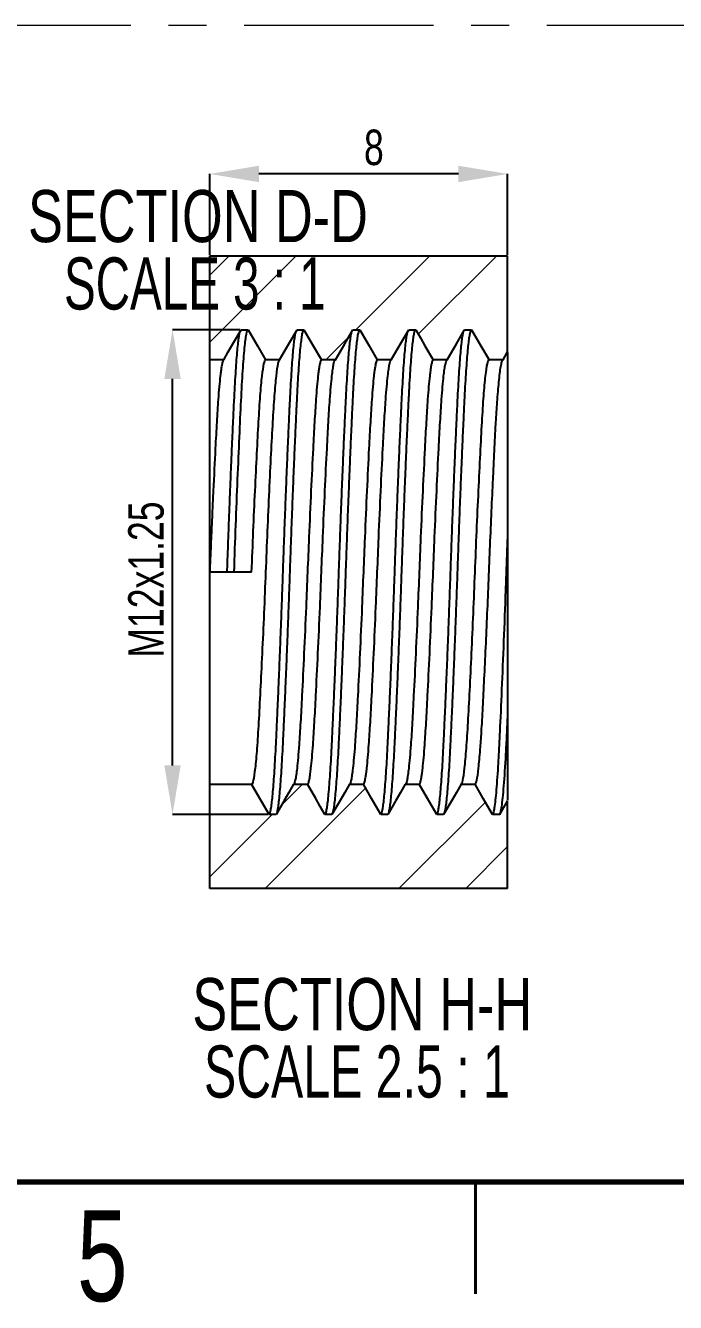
# Model space of a CAD drawing. Header units: millimetres. Extents: x 882 to 1669, y 471 to 913.
# Drawn here: x 1430.9 to 1474.5, y 619.6 to 705.4 of the extents above; entities that cross this region are included whole.
import ezdxf

# ---------------------------------------------------------------- set-up
doc = ezdxf.new("R2010")
doc.units = ezdxf.units.MM
doc.linetypes.add('CENTERX2', pattern=[20.32, 12.7, -2.54, 2.54, -2.54])
doc.styles.add('SLDTEXTSTYLE0', font='TXT', dxfattribs={"width": 0.75})
doc.styles.add('SLDTEXTSTYLE6', font='TXT', dxfattribs={"width": 0.681818})
doc.styles.add('SLDTEXTSTYLE7', font='TXT', dxfattribs={"width": 0.692308})
doc.dimstyles.new('SLDDIMSTYLE11', dxfattribs={"dimtxt": 2.38125, "dimasz": 3.302, "dimexe": 0, "dimexo": 0.0625, "dimgap": 0.595312, "dimtad": 1, "dimdec": 6, "dimlfac": 0.4, "dimrnd": 1e-09, "dimzin": 12, "dimdsep": 46, "dimtxsty": 'SLDTEXTSTYLE0', "dimsah": 1, "dimcen": 0.09, "dimadec": 0, "dimazin": 3, "dimtfac": 1, "dimtdec": 1, "dimtofl": 0, "dimtmove": 0, "dimatfit": 3, "dimfxl": 1, "dimfrac": 2, "dimtolj": 1, "dimtzin": 12, "dimarcsym": 0})
doc.dimstyles.new('SLDDIMSTYLE12', dxfattribs={"dimtxt": 2.38125, "dimasz": 3.302, "dimexe": 0, "dimexo": 0.0625, "dimgap": 0.595312, "dimtad": 1, "dimdec": 1, "dimlfac": 0.4, "dimrnd": 1e-09, "dimzin": 12, "dimdsep": 46, "dimtxsty": 'SLDTEXTSTYLE0', "dimsah": 1, "dimcen": 0.09, "dimadec": 0, "dimazin": 3, "dimtfac": 1, "dimtdec": 1, "dimtofl": 0, "dimtmove": 0, "dimatfit": 3, "dimfxl": 1, "dimfrac": 2, "dimtolj": 1, "dimtzin": 12, "dimarcsym": 0})
pattern_1 = [(45, (1251.1185, 617.688), (-6.7352, 6.7352), []), (45, (1255.609, 617.688), (-6.7352, 6.7352), [])]

# ---------------------------------------------------------------- blocks, each defined once
blk = doc.blocks.new('SW_NOTE_18')
at = {"color": 0, "linetype": 'Continuous', "lineweight": 0, "char_height": 3.5, "attachment_point": 2}
for s, insert, style in [('SECTION D-D', (14.383, 4.512), 'SLDTEXTSTYLE0'), ('SCALE 3 : 1', (14.169, -0.014), 'SLDTEXTSTYLE6')]:
    blk.add_mtext(s, dxfattribs=dict(at, insert=insert, style=style))
blk = doc.blocks.new('*D105')
at = {"color": 0, "linetype": 'Continuous', "lineweight": -2, "transparency": 16777216}
for p, q in [((1443.27, 689.982), (1443.27, 695.414)), ((1459.968, 695.414), (1446.572, 695.414)), ((1463.27, 689.982), (1463.27, 695.414))]:
    blk.add_line(p, q, dxfattribs=at)
at = {"color": 0, "linetype": 'Continuous', "transparency": 16777216}
for points in [[(1446.572, 695.964), (1446.572, 694.863), (1443.27, 695.414)], [(1459.968, 695.964), (1459.968, 694.863), (1463.27, 695.414)]]:
    blk.add_solid(points, dxfattribs=at)
at = {"layer": 'Defpoints', "color": 0, "linetype": 'Continuous', "transparency": 16777216}
for p in [(1443.27, 695.414), (1443.27, 689.919), (1463.27, 689.919)]:
    blk.add_point(p, dxfattribs=at)
at = {"color": 0, "linetype": 'Continuous', "lineweight": 18, "transparency": 16777216, "insert": (1454.288, 698.39), "char_height": 2.3813, "attachment_point": 2, "style": 'SLDTEXTSTYLE0'}
blk.add_mtext('\\A1;8', dxfattribs=at)
blk = doc.blocks.new('*D106')
at = {"color": 0, "linetype": 'Continuous', "lineweight": -2, "transparency": 16777216}
for p, q in [((1445.317, 684.949), (1440.774, 684.949)), ((1440.774, 655.692), (1440.774, 681.647)), ((1447.192, 652.39), (1440.774, 652.39))]:
    blk.add_line(p, q, dxfattribs=at)
at = {"color": 0, "linetype": 'Continuous', "transparency": 16777216}
for points in [[(1440.224, 681.647), (1441.324, 681.647), (1440.774, 684.949)], [(1440.224, 655.692), (1441.324, 655.692), (1440.774, 652.39)]]:
    blk.add_solid(points, dxfattribs=at)
at = {"layer": 'Defpoints', "color": 0, "linetype": 'Continuous', "transparency": 16777216}
for p in [(1440.774, 684.949), (1445.38, 684.949), (1447.255, 652.39)]:
    blk.add_point(p, dxfattribs=at)
at = {"color": 0, "linetype": 'Continuous', "lineweight": 18, "transparency": 16777216, "insert": (1437.797, 668.17), "char_height": 2.38125, "attachment_point": 2, "rotation": 90, "style": 'SLDTEXTSTYLE0'}
blk.add_mtext('\\A1;M12x1.25', dxfattribs=at)
blk = doc.blocks.new('SW_NOTE_24')
at = {"color": 0, "linetype": 'Continuous', "lineweight": 0, "char_height": 3.5, "attachment_point": 2}
for s, insert, style in [('SECTION H-H', (14.164, 4.512), 'SLDTEXTSTYLE0'), ('SCALE 2.5 : 1', (13.807, -0.014), 'SLDTEXTSTYLE7')]:
    blk.add_mtext(s, dxfattribs=dict(at, insert=insert, style=style))

msp = doc.modelspace()

# ---------------------------------------------------------------- hatches: boundary and pattern name
at = {"linetype": 'Continuous', "lineweight": 18}
h = msp.add_hatch(dxfattribs=at)
h.set_pattern_fill('ANSI32', style=0)
h.set_pattern_definition(pattern_1)
h.paths.add_polyline_path([(1447.9576517, 682.9192577), (1449.1295267, 684.9490047), (1449.5982767, 684.9490047), (1450.7701517, 682.9192577), (1451.7076517, 682.9192577), (1452.8795267, 684.9490047), (1453.3482767, 684.9490047), (1454.5201517, 682.9192577), (1455.4576517, 682.9192577), (1456.6295267, 684.9490047), (1457.0982767, 684.9490047), (1458.2701517, 682.9192577), (1459.2076517, 682.9192577), (1460.3795267, 684.9490047), (1460.8482767, 684.9490047), (1462.0201517, 682.9192577), (1462.9575491, 682.9192577), (1463.2701517, 683.4605236), (1463.2701517, 689.9192577), (1443.2701517, 689.9192577), (1443.2701517, 682.9192577), (1444.2076517, 682.9192577), (1445.3795267, 684.9490047), (1445.8482767, 684.9490047), (1447.0201517, 682.9192577)], flags=0)
h = msp.add_hatch(dxfattribs=at)
h.set_pattern_fill('ANSI32', style=0)
h.set_pattern_definition(pattern_1)
h.paths.add_polyline_path([(1453.5826517, 654.4192577), (1452.6451517, 654.4192577), (1451.4732767, 652.3895107), (1451.0045267, 652.3895107), (1449.8326517, 654.4192577), (1448.8951517, 654.4192577), (1447.7232767, 652.3895107), (1447.2545267, 652.3895107), (1446.0826517, 654.4192577), (1443.2701517, 654.4192577), (1443.2701517, 647.4192577), (1463.2701517, 647.4192577), (1463.2701517, 653.336726), (1462.7232767, 652.3895107), (1462.2545267, 652.3895107), (1461.0826517, 654.4192577), (1460.1451517, 654.4192577), (1458.9732767, 652.3895107), (1458.5045267, 652.3895107), (1457.3326517, 654.4192577), (1456.3951517, 654.4192577), (1455.2232767, 652.3895107), (1454.7545267, 652.3895107)], flags=0)

# ---------------------------------------------------------------- linework, layer by layer
at = {"color": 7, "linetype": 'CENTERX2', "lineweight": 18}
msp.add_line((1498.9255279, 705.3806334), (1372.8385616, 705.3806334), dxfattribs=at)
at = {"color": 7, "linetype": 'Continuous', "lineweight": 25}
for p, q in [((1443.2701517, 682.9192579), (1443.2701517, 689.9192589)), ((1443.2701517, 689.9192589), (1463.2701526, 689.9192589)), ((1463.2701526, 683.460524), (1463.2701526, 689.9192589)), ((1445.3795267, 684.9490045), (1445.8482767, 684.9490045)), ((1449.1295269, 684.9490045), (1449.5982767, 684.9490045)), ((1452.879527, 684.9490045), (1453.3482762, 684.9490045)), ((1456.629527, 684.9490045), (1457.0982768, 684.9490045)), ((1460.3795264, 684.9490045), (1460.8482762, 684.9490045)), ((1444.2076517, 682.9192579), (1443.2701517, 682.9192579)), ((1443.2701517, 668.6692577), (1443.2701517, 682.9192579)), ((1447.9576516, 682.9192579), (1447.0201517, 682.9192579)), ((1451.7076519, 682.9192579), (1450.7701518, 682.9192579)), ((1455.4576519, 682.9192579), (1454.5201512, 682.9192579)), ((1459.2076514, 682.9192579), (1458.2701518, 682.9192579)), ((1462.9575496, 682.9192579), (1462.0201513, 682.9192579)), ((1446.0826516, 668.6692577), (1443.2701517, 668.6692577)), ((1443.2701517, 654.4192575), (1443.2701517, 668.6692577)), ((1443.2701517, 654.4192575), (1446.0826516, 654.4192575)), ((1443.2701517, 647.4192565), (1443.2701517, 654.4192575)), ((1448.8951514, 654.4192575), (1449.8326516, 654.4192575)), ((1452.6451515, 654.4192575), (1453.5826516, 654.4192575)), ((1456.3951515, 654.4192575), (1457.3326523, 654.4192575)), ((1460.1451521, 654.4192575), (1461.0822012, 654.4192575)), ((1463.2701526, 653.3367265), (1462.7232765, 652.3895109)), ((1463.2701526, 647.4192565), (1463.2701526, 653.3367265)), ((1447.7232767, 652.3895109), (1447.2545266, 652.3895109)), ((1451.4732764, 652.3895109), (1451.0045267, 652.3895109)), ((1455.2232765, 652.3895109), (1454.7545267, 652.3895109)), ((1458.9732771, 652.3895109), (1458.5045261, 652.3895109)), ((1462.7232765, 652.3895109), (1462.2545267, 652.3895109)), ((1463.2701526, 647.4192565), (1443.2701517, 647.4192565))]:
    msp.add_line(p, q, dxfattribs=at)
at = {"color": 7, "linetype": 'Continuous', "lineweight": 70}
msp.add_line((1661.1184997, 627.6882634), (1261.1184997, 627.6882634), dxfattribs=at)
at = {"color": 7, "linetype": 'Continuous', "lineweight": 35}
for p, q in [((1461.1184997, 620.1882634), (1461.1184997, 627.6882634)), ((1461.1184997, 627.6882634), (1461.1184997, 620.1882634))]:
    msp.add_line(p, q, dxfattribs=at)
at = {"color": 7, "linetype": 'Continuous', "lineweight": 25, "flags": 128}
for points in [[(1444.2076517, 682.9192579), (1444.5188997, 683.4583552), (1444.8301479, 683.9974524), (1445.3795267, 684.9490045)], [(1445.8482767, 684.9490045), (1446.1595247, 684.4099072), (1446.4707727, 683.87081), (1447.0201517, 682.9192579)], [(1447.9576516, 682.9192579), (1448.2688999, 683.4583552), (1448.5801479, 683.9974524), (1449.1295269, 684.9490045)], [(1449.5982767, 684.9490045), (1449.9095247, 684.4099072), (1450.2207727, 683.87081), (1450.7701518, 682.9192579)], [(1451.7076519, 682.9192579), (1452.0188999, 683.4583552), (1452.3301479, 683.9974524), (1452.879527, 684.9490045)], [(1453.3482762, 684.9490045), (1453.6595242, 684.4099072), (1453.9707733, 683.87081), (1454.5201512, 682.9192579)], [(1455.4576519, 682.9192579), (1455.7688999, 683.4583552), (1456.080148, 683.9974524), (1456.629527, 684.9490045)], [(1457.0982768, 684.9490045), (1457.4095248, 684.4099072), (1457.7207728, 683.87081), (1458.2701518, 682.9192579)], [(1459.2076514, 682.9192579), (1459.5188994, 683.4583552), (1459.8301474, 683.9974524), (1460.3795264, 684.9490045)], [(1460.8482762, 684.9490045), (1461.1595242, 684.4099072), (1461.4707722, 683.87081), (1462.0201513, 682.9192579)], [(1462.957652, 682.9192579), (1463.2689, 683.4583552), (1463.2701526, 683.460524)], [(1447.2545266, 652.3895109), (1446.9432786, 652.9286082), (1446.6320306, 653.4677054), (1446.0826516, 654.4192575)], [(1448.8951514, 654.4192575), (1448.5839034, 653.8801602), (1448.2726554, 653.341063), (1447.7232767, 652.3895109)], [(1451.0045267, 652.3895109), (1450.6932786, 652.9286082), (1450.3820306, 653.4677054), (1449.8326516, 654.4192575)], [(1452.6451515, 654.4192575), (1452.3339035, 653.8801602), (1452.0226555, 653.341063), (1451.4732764, 652.3895109)], [(1454.7545267, 652.3895109), (1454.4432787, 652.9286082), (1454.1320307, 653.4677054), (1453.5826516, 654.4192575)], [(1456.3951515, 654.4192575), (1456.0839035, 653.8801602), (1455.7726555, 653.341063), (1455.2232765, 652.3895109)], [(1458.5045261, 652.3895109), (1458.1932781, 652.9286082), (1457.8820301, 653.4677054), (1457.3326523, 654.4192575)], [(1460.1451521, 654.4192575), (1459.8339041, 653.8801602), (1459.5226561, 653.341063), (1458.9732771, 652.3895109)], [(1462.2545267, 652.3895109), (1461.9432787, 652.9286082), (1461.6320307, 653.4677054), (1461.0826517, 654.4192575)]]:
    msp.add_lwpolyline(points, dxfattribs=at)
at = {"color": 7, "linetype": 'Continuous', "lineweight": 25}
for points, knots in [([(1444.4420267, 668.6692577), (1444.4583585, 669.1343714), (1444.4912419, 670.070858), (1444.5426893, 671.4728025), (1444.5955278, 672.8668583), (1444.6493352, 674.2365227), (1444.7034464, 675.5654864), (1444.757254, 676.8382587), (1444.8100928, 678.0407665), (1444.8615412, 679.1608652), (1444.9107572, 680.1944789), (1444.9599714, 681.1430989), (1445.0114182, 682.0057049), (1445.0642568, 682.7748248), (1445.1180608, 683.4388746), (1445.1721836, 683.9903409), (1445.2259486, 684.417274), (1445.2741351, 684.7075929), (1445.3037184, 684.8003459), (1445.3160861, 684.8391224)], [0, 0, 0, 0, 0.0586563497, 0.1181020591, 0.1781247401, 0.2384990647, 0.2989915646, 0.3593659584, 0.4193888768, 0.4788348025, 0.5374915726, 0.5961475435, 0.655592973, 0.7156154569, 0.7759897064, 0.8364821822, 0.896856689, 0.9568797703, 1, 1, 1, 1]), ([(1444.9107767, 668.6692577), (1444.9468657, 669.7075893), (1444.9850981, 670.7660618), (1445.0639434, 672.8634636), (1445.1045436, 673.9019984), (1445.1857597, 675.896496), (1445.22636, 676.8520762), (1445.3052052, 678.6272226), (1445.3434376, 679.4465659), (1445.4156157, 680.9149885), (1445.4538481, 681.5925514), (1445.5326934, 682.7835791), (1445.5732936, 683.2967088), (1445.6545097, 684.1228568), (1445.69511, 684.4357165), (1445.7739552, 684.8487509), (1445.8121876, 684.9490047), (1445.8482767, 684.9490047)], [0, 0, 0, 0, 0.125, 0.125, 0.25, 0.25, 0.375, 0.375, 0.5, 0.5, 0.625, 0.625, 0.75, 0.75, 0.875, 0.875, 1, 1, 1, 1]), ([(1447.2545266, 652.3895109), (1447.2708451, 652.401019), (1447.3037014, 652.42419), (1447.3551047, 652.6128417), (1447.4079123, 652.9170561), (1447.461704, 653.3474208), (1447.515815, 653.8974459), (1447.5696242, 654.561424), (1447.622466, 655.3301478), (1447.6739182, 656.1924886), (1447.7231412, 657.1408305), (1447.7723484, 658.1741684), (1447.8237916, 659.2939828), (1447.8766262, 660.4962427), (1447.9304319, 661.7688082), (1447.9845434, 663.0976149), (1448.0383526, 664.4671733), (1448.0911954, 665.8611768), (1448.1426473, 667.2631225), (1448.1918722, 668.6647233), (1448.2410776, 670.0663227), (1448.2925205, 671.4682667), (1448.3453547, 672.8623744), (1448.3991602, 674.2321445), (1448.4532713, 675.5612659), (1448.5070804, 676.8342426), (1448.5599244, 678.0370001), (1448.6113769, 679.1573822), (1448.6606028, 680.1912714), (1448.7098078, 681.1401686), (1448.761249, 682.0030509), (1448.8140837, 682.7725133), (1448.8678856, 683.4368431), (1448.9220104, 683.9889723), (1448.9757685, 684.4152517), (1449.0214315, 684.6938602), (1449.0485418, 684.7804198), (1449.0584268, 684.8119813)], [0, 0, 0, 0, 0.02836589446, 0.05711328234, 0.08613965802, 0.11535988691, 0.14463758229, 0.17385842133, 0.20290938519, 0.23168138603, 0.26007164561, 0.28845946379, 0.31722957848, 0.34627926192, 0.37549945218, 0.40477713746, 0.43399802513, 0.46304908202, 0.4918212174, 0.5202116429, 0.54859928187, 0.57736927421, 0.60641886657, 0.63563901196, 0.66491669773, 0.69413762853, 0.72318876815, 0.75196104774, 0.78035164539, 0.8087391108, 0.83750896189, 0.86655846838, 0.89577855759, 0.92505626253, 0.95427723343, 0.98332846792, 1, 1, 1, 1]), ([(1447.7943779, 652.5266971), (1447.80446, 652.5590085), (1447.8319052, 652.6469655), (1447.878058, 652.9300603), (1447.9322453, 653.3624881), (1447.9864649, 653.9191922), (1448.0400188, 654.5839177), (1448.0922887, 655.3473746), (1448.1431845, 656.2021805), (1448.1921895, 657.1469106), (1448.2415007, 658.1826431), (1448.2933776, 659.3124707), (1448.3466591, 660.5258862), (1448.400912, 661.8104105), (1448.4551327, 663.1436457), (1448.5087048, 664.5088843), (1448.5609899, 665.8893562), (1448.6119003, 667.2772902), (1448.6609158, 668.6731509), (1448.7102308, 670.0776594), (1448.7621063, 671.4908107), (1448.8153873, 672.8957341), (1448.8696406, 674.2755247), (1448.9238601, 675.6055652), (1448.9774331, 676.8712548), (1449.0297188, 678.0600926), (1449.0806295, 679.1679746), (1449.1296467, 680.1972049), (1449.1789599, 681.1477212), (1449.2308353, 682.0164651), (1449.2841155, 682.7899811), (1449.3383686, 683.4568462), (1449.3925898, 684.00464), (1449.4461559, 684.4294178), (1449.4984709, 684.7302759), (1449.5492731, 684.909166), (1449.5821644, 684.9489347), (1449.5982119, 684.9490042), (1449.5982767, 684.9490045)], [0, 0, 0, 0, 0.01700129313, 0.04628028071, 0.07572945817, 0.10523313888, 0.13415014083, 0.16289735082, 0.19136915811, 0.21946601239, 0.24808246396, 0.2770865453, 0.30637294032, 0.33582984741, 0.36534148468, 0.39426642145, 0.42302163075, 0.45150138023, 0.47960602124, 0.50822230024, 0.53722625046, 0.56651255298, 0.59596941811, 0.62548104986, 0.65440603833, 0.68316133454, 0.71164121468, 0.73974604873, 0.76836214685, 0.79736595814, 0.8266521724, 0.85610898442, 0.88562061445, 0.91454565251, 0.94330104696, 0.97178106063, 0.99988604648, 1, 1, 1, 1]), ([(1451.0045267, 652.3895109), (1451.020827, 652.4009936), (1451.0536467, 652.4241133), (1451.1049923, 652.6123547), (1451.1577582, 652.9160176), (1451.2115293, 653.3458312), (1451.26564, 653.8954778), (1451.3194514, 654.5590991), (1451.3722971, 655.3275002), (1451.4237541, 656.1895596), (1451.4729868, 657.1376253), (1451.5221837, 658.1706874), (1451.5736235, 659.2902173), (1451.6264527, 660.4922282), (1451.6802569, 661.7645888), (1451.7343676, 663.0932372), (1451.7881797, 664.4626902), (1451.841026, 665.8566409), (1451.8924834, 667.2585872), (1451.9417174, 668.660189), (1451.9909139, 670.0617876), (1452.0423519, 671.4637305), (1452.0951819, 672.8578902), (1452.148985, 674.2277661), (1452.203096, 675.557044), (1452.2569078, 676.8302273), (1452.309755, 678.033232), (1452.3612124, 679.1538984), (1452.4104484, 680.1880647), (1452.4596431, 681.1372351), (1452.5110807, 682.0004015), (1452.5639107, 682.7701858), (1452.6177104, 683.4348713), (1452.6718353, 683.987373), (1452.7255952, 684.4140749), (1452.7713173, 684.6932965), (1452.798486, 684.780209), (1452.8084275, 684.8120116)], [0, 0, 0, 0, 0.028335042, 0.0570508691, 0.0860453082, 0.1152651679, 0.1445428645, 0.1737640595, 0.2028157528, 0.2315888402, 0.2599804831, 0.2883669054, 0.3171359428, 0.3461849003, 0.3754047063, 0.4046824034, 0.433903652, 0.4629554314, 0.4917286454, 0.5201204616, 0.5485067191, 0.5772756347, 0.6063244915, 0.6355442566, 0.6648219551, 0.6940432426, 0.7230951148, 0.7518684765, 0.7802604582, 0.8086465457, 0.8374153107, 0.8664640921, 0.8956837974, 0.924961495, 0.9541828341, 0.9832347977, 1, 1, 1, 1]), ([(1451.5443783, 652.5266912), (1451.5544476, 652.5589534), (1451.5818729, 652.6468243), (1451.6280005, 652.9296711), (1451.6821668, 653.3617852), (1451.7363675, 653.9180981), (1451.7899025, 654.5823682), (1451.842157, 655.3453209), (1451.893039, 656.1995859), (1451.9420403, 657.1438295), (1451.9913373, 658.179163), (1452.043208, 659.3087044), (1452.0964866, 660.5218705), (1452.1507367, 661.8061884), (1452.2049574, 663.1392679), (1452.2585322, 664.5044021), (1452.3108203, 665.8848238), (1452.3617369, 667.2727589), (1452.4107611, 668.6686204), (1452.4600664, 670.0731277), (1452.511937, 671.4862788), (1452.5652147, 672.8912555), (1452.6194651, 674.2711536), (1452.6736856, 675.601354), (1452.727261, 676.8672482), (1452.7795501, 678.0563341), (1452.8304659, 679.1644962), (1452.8794919, 680.1940006), (1452.9287963, 681.1447936), (1452.9806667, 682.0138205), (1453.0339427, 682.7876637), (1453.088193, 683.4548865), (1453.1424157, 684.0030634), (1453.1959825, 684.4282327), (1453.2483001, 684.7295003), (1453.2991185, 684.9087437), (1453.3320386, 684.9489452), (1453.3481594, 684.9490041), (1453.3482762, 684.9490045)], [0, 0, 0, 0, 0.016980338, 0.0462486009, 0.0756870639, 0.105180145, 0.1340869736, 0.1628243922, 0.1912868665, 0.219374914, 0.2479899807, 0.2769929749, 0.3062786344, 0.3357351788, 0.3652468181, 0.3941721314, 0.4229280697, 0.4514088858, 0.4795149017, 0.508129788, 0.5371326543, 0.5664182246, 0.595874724, 0.6253863574, 0.6543117311, 0.6830677463, 0.7115487078, 0.7396548831, 0.7682695954, 0.7972723249, 0.8265578165, 0.8560142665, 0.8855259086, 0.9144513158, 0.9432074357, 0.9716885157, 0.9997948778, 1, 1, 1, 1]), ([(1454.7545267, 652.3895109), (1454.7708089, 652.4009688), (1454.8035919, 652.4240385), (1454.8548802, 652.6118668), (1454.9076047, 652.9149801), (1454.961353, 653.3442432), (1455.0154653, 653.8935089), (1455.0692774, 654.5567758), (1455.1221291, 655.3248537), (1455.1735894, 656.1866305), (1455.2228322, 657.1344201), (1455.2720201, 658.1672081), (1455.3234546, 659.2864517), (1455.3762806, 660.4882163), (1455.4300824, 661.7603691), (1455.4841922, 663.0888605), (1455.5380069, 664.4582068), (1455.5908575, 665.8521053), (1455.6423194, 667.2540518), (1455.6915636, 668.6556545), (1455.7407499, 670.0572522), (1455.7921836, 671.4591944), (1455.8450081, 672.8534059), (1455.8988096, 674.2233864), (1455.9529221, 675.5528226), (1456.0067336, 676.8262096), (1456.0595871, 678.0294638), (1456.1110477, 679.1504129), (1456.1602941, 680.1848548), (1456.2094783, 681.1343013), (1456.2609124, 681.9977504), (1456.3137376, 682.7678559), (1456.3675362, 683.4329), (1456.4216597, 683.9857731), (1456.4754226, 684.4128993), (1456.5212042, 684.6927301), (1456.5484301, 684.7799988), (1456.5584275, 684.8120442)], [0, 0, 0, 0, 0.02830419334, 0.05698845409, 0.08595095726, 0.11517044334, 0.14444813452, 0.17366968774, 0.20272211321, 0.23149627434, 0.25988930256, 0.2882743487, 0.31704232481, 0.34609053356, 0.3753099791, 0.40458765886, 0.43380927762, 0.4628617825, 0.49163606795, 0.52002927496, 0.54841415743, 0.57718198929, 0.60623011727, 0.63544951727, 0.66472719101, 0.69394885836, 0.72300145059, 0.75177586778, 0.78016925137, 0.80855396143, 0.83732166105, 0.86636968665, 0.89558904303, 0.9248667348, 0.95408843335, 0.98314111791, 1, 1, 1, 1]), ([(1455.2943783, 652.5266866), (1455.3044351, 652.5588989), (1455.3318414, 652.6466825), (1455.3779413, 652.929282), (1455.4320883, 653.3610822), (1455.4862701, 653.9170042), (1455.5397864, 654.5808183), (1455.5920261, 655.3432668), (1455.6428921, 656.1969931), (1455.6918926, 657.1407481), (1455.7411731, 658.1756831), (1455.7930405, 659.3049385), (1455.8463135, 660.5178555), (1455.9005616, 661.8019671), (1455.9547822, 663.1348897), (1456.0083593, 664.4999202), (1456.060652, 665.8802914), (1456.1115723, 667.2682276), (1456.1606064, 668.6640898), (1456.2099033, 670.068596), (1456.2617695, 671.4817468), (1456.3150405, 672.8867771), (1456.369291, 674.2667819), (1456.4235109, 675.5971417), (1456.4770883, 676.8632412), (1456.5293806, 678.0525737), (1456.5803022, 679.1610174), (1456.6293383, 680.1907965), (1456.6786314, 681.1418638), (1456.7304984, 682.0111781), (1456.7837698, 682.7853445), (1456.8380179, 683.4529263), (1456.8922403, 684.0014838), (1456.9458103, 684.4270468), (1456.9981292, 684.7287172), (1457.0489599, 684.9083514), (1457.0819269, 684.9488872), (1457.098108, 684.9490033), (1457.0982768, 684.9490045)], [0, 0, 0, 0, 0.0169593773, 0.0462169146, 0.0756446525, 0.1051271346, 0.1340238117, 0.1627514299, 0.1912045677, 0.2192837951, 0.2478974785, 0.2768993979, 0.3061843232, 0.3356405071, 0.3651521488, 0.3940778392, 0.4228344984, 0.4513163793, 0.4794237716, 0.5080372748, 0.5370390564, 0.5663238954, 0.595780028, 0.6252916647, 0.654217404, 0.6829741531, 0.7114561839, 0.7395637363, 0.7681770655, 0.7971787258, 0.8264634615, 0.8559195516, 0.8854311986, 0.9143569779, 0.9431138231, 0.9715959668, 0.9997037041, 1, 1, 1, 1]), ([(1458.5045261, 652.3895109), (1458.5207909, 652.4009439), (1458.5535386, 652.4239633), (1458.6047658, 652.6113807), (1458.6574516, 652.9139427), (1458.7111776, 653.3426583), (1458.7652901, 653.8915408), (1458.8191047, 654.5544548), (1458.8719598, 655.3222087), (1458.9234247, 656.1837013), (1458.9726788, 657.1312167), (1459.0218552, 658.1637285), (1459.073286, 659.2826888), (1459.126106, 660.4842036), (1459.1799077, 661.7561512), (1459.2340168, 663.0844835), (1459.2878343, 664.4537241), (1459.3406881, 665.8475694), (1459.3921553, 667.2495165), (1459.4414082, 668.65112), (1459.4905858, 670.0527168), (1459.5420142, 671.4546582), (1459.5948355, 672.8489213), (1459.6486344, 674.2190072), (1459.7027467, 675.5485996), (1459.7565611, 676.8221927), (1459.8094172, 678.0256935), (1459.8608851, 679.1469273), (1459.9101396, 680.1816456), (1459.9593157, 681.131367), (1460.0107426, 681.9950984), (1460.0635651, 682.7655262), (1460.1173609, 683.4309254), (1460.1714844, 683.9841734), (1460.2252504, 684.4117196), (1460.27109, 684.6921657), (1460.2983742, 684.7797897), (1460.3084281, 684.8120779)], [0, 0, 0, 0, 0.0282733457, 0.0569260426, 0.0858566067, 0.1150757235, 0.1443534024, 0.1735753382, 0.2026284648, 0.231403688, 0.2597981204, 0.2881818078, 0.3169486962, 0.3459961733, 0.3752152399, 0.4044929144, 0.4337148931, 0.4627681248, 0.4915434811, 0.5199380779, 0.548321595, 0.5770883514, 0.6061357373, 0.6353547616, 0.6646324417, 0.6938544599, 0.7229077892, 0.75168327, 0.7800780414, 0.8084613942, 0.8372280057, 0.8662753112, 0.8954942778, 0.9247719649, 0.9539940296, 0.9830474416, 1, 1, 1, 1]), ([(1459.0443777, 652.5266808), (1459.0544222, 652.5588432), (1459.0818099, 652.646539), (1459.1278841, 652.928895), (1459.1820096, 653.3603802), (1459.2361716, 653.9159113), (1459.2896709, 654.5792698), (1459.3418937, 655.3412141), (1459.392747, 656.1944004), (1459.4417426, 657.1376686), (1459.491009, 658.1722041), (1459.5428712, 659.3011735), (1459.5961405, 660.5138406), (1459.6503878, 661.7977461), (1459.7046085, 663.1305124), (1459.7581859, 664.4954391), (1459.8104844, 665.8757589), (1459.8614088, 667.2636959), (1459.9103221, 668.6558158), (1459.9593371, 670.0527326), (1460.0107651, 671.4546735), (1460.0635864, 672.8489362), (1460.1173858, 674.2190218), (1460.1714957, 675.5486138), (1460.2253125, 676.8222061), (1460.2781685, 678.0257067), (1460.3296345, 679.1469387), (1460.3788897, 680.1816573), (1460.4280649, 681.1313729), (1460.4794946, 681.9951253), (1460.5323138, 682.7654677), (1460.5861128, 683.4311827), (1460.6402266, 683.9832436), (1460.6940351, 684.4151931), (1460.7469201, 684.7234279), (1460.7982799, 684.9071299), (1460.8316846, 684.9488356), (1460.8480558, 684.9490022), (1460.8482762, 684.9490045)], [0, 0, 0, 0, 0.0169384191, 0.0461852351, 0.0756022516, 0.1050741335, 0.1339606382, 0.1626784555, 0.1911222433, 0.2191926994, 0.2478049834, 0.2768058191, 0.306090012, 0.335545816, 0.3650574739, 0.3939835247, 0.4227409162, 0.4512238515, 0.4793326195, 0.5077161427, 0.5364828972, 0.5655302912, 0.5947493092, 0.6240269844, 0.6532490124, 0.6823023197, 0.7110777933, 0.7394725612, 0.7678559294, 0.7966225441, 0.8256698537, 0.8548888178, 0.8841664966, 0.9133885634, 0.9424419682, 0.9712175847, 0.9996125263, 1, 1, 1, 1]), ([(1444.2076517, 682.9192577), (1444.2000081, 682.9170162), (1444.1837166, 682.9122385), (1444.1571508, 682.869832), (1444.1271502, 682.7899672), (1444.0936493, 682.6587482), (1444.0566654, 682.4649441), (1444.0162013, 682.1954024), (1443.941447, 681.5868482), (1443.8464126, 680.5058269), (1443.7389014, 678.7906323), (1443.6313921, 676.7693132), (1443.5307636, 674.7088459), (1443.4459754, 672.8441587), (1443.3922325, 671.615029), (1443.3453398, 670.5102697), (1443.3051684, 669.542303), (1443.2811659, 668.9438655), (1443.2701517, 668.6692577)], [0, 0, 0, 0, 0.0256379312, 0.0546448869, 0.0870206764, 0.1227650823, 0.1618778614, 0.2043587457, 0.2502074427, 0.3956524556, 0.5000173302, 0.6043822048, 0.7498272177, 0.8130608359, 0.8696963378, 0.9197322172, 0.9631671505, 1, 1, 1, 1]), ([(1446.0826517, 668.6692577), (1446.1187407, 669.5781309), (1446.1569731, 670.5046338), (1446.2358184, 672.3405331), (1446.2764186, 673.2495841), (1446.3576347, 674.9954092), (1446.398235, 675.8318483), (1446.4770802, 677.3856708), (1446.5153126, 678.102859), (1446.5874907, 679.3881997), (1446.6257231, 679.9812846), (1446.7045684, 681.0238157), (1446.7451686, 681.4729688), (1446.8263847, 682.1961133), (1446.866985, 682.4699659), (1446.9458302, 682.8315034), (1446.9840626, 682.9192577), (1447.0201517, 682.9192577)], [0, 0, 0, 0, 0.125, 0.125, 0.25, 0.25, 0.375, 0.375, 0.5, 0.5, 0.625, 0.625, 0.75, 0.75, 0.875, 0.875, 1, 1, 1, 1]), ([(1447.9576517, 682.9192577), (1447.9215626, 682.9192577), (1447.8833302, 682.8315034), (1447.804485, 682.4699659), (1447.7638847, 682.1961133), (1447.6826686, 681.4729688), (1447.6420684, 681.0238157), (1447.5632231, 679.9812846), (1447.5249907, 679.3881997), (1447.4528126, 678.102859), (1447.4145802, 677.3856708), (1447.335735, 675.8318483), (1447.2951347, 674.9954092), (1447.2139186, 673.2495841), (1447.1733184, 672.3405331), (1447.0944731, 670.5046338), (1447.0562407, 669.5781309), (1446.9840626, 667.7603846), (1446.9458302, 666.8338816), (1446.866985, 664.9979823), (1446.8263847, 664.0889314), (1446.7451686, 662.3431062), (1446.7045684, 661.5066671), (1446.6257231, 659.9528446), (1446.5874907, 659.2356564), (1446.5153126, 657.9503157), (1446.4770802, 657.3572308), (1446.398235, 656.3146997), (1446.3576347, 655.8655466), (1446.2764186, 655.1424021), (1446.2358184, 654.8685495), (1446.1569731, 654.507012), (1446.1187407, 654.4192577), (1446.0826517, 654.4192577)], [0, 0, 0, 0, 0.0625, 0.0625, 0.125, 0.125, 0.1875, 0.1875, 0.25, 0.25, 0.3125, 0.3125, 0.375, 0.375, 0.4375, 0.4375, 0.5, 0.5, 0.5625, 0.5625, 0.625, 0.625, 0.6875, 0.6875, 0.75, 0.75, 0.8125, 0.8125, 0.875, 0.875, 0.9375, 0.9375, 1, 1, 1, 1]), ([(1450.7701517, 682.9192577), (1450.7625081, 682.9170162), (1450.7462166, 682.9122385), (1450.7196508, 682.869832), (1450.6896501, 682.7899672), (1450.6561493, 682.6587481), (1450.6191654, 682.4649442), (1450.5787012, 682.1954019), (1450.5039472, 681.586852), (1450.4089094, 680.505783), (1450.3014095, 678.7907427), (1450.1938567, 676.7688286), (1450.0670276, 674.1703452), (1449.9401935, 671.3117993), (1449.8326517, 668.6692577), (1449.7251099, 666.026716), (1449.5982757, 663.168171), (1449.4714467, 660.569684), (1449.3638936, 658.5477801), (1449.2563951, 656.8327003), (1449.1557636, 655.6882308), (1449.0709763, 655.0226625), (1449.0172339, 654.7097322), (1448.9703412, 654.5266218), (1448.9301693, 654.4340162), (1448.9061662, 654.4238999), (1448.8951517, 654.4192577)], [0, 0, 0, 0, 0.0128238416, 0.0273328361, 0.0435268882, 0.0614058891, 0.0809697174, 0.1022182387, 0.1251513069, 0.1979014748, 0.2501037607, 0.3023060465, 0.3750562144, 0.4478063823, 0.5000086681, 0.5522109539, 0.6249611218, 0.6977112897, 0.7499135756, 0.8021158615, 0.8748660293, 0.9064943188, 0.934822568, 0.9598500237, 0.9815760241, 1, 1, 1, 1]), ([(1449.8326517, 654.4192577), (1449.8402952, 654.4214993), (1449.8565868, 654.4262769), (1449.8831525, 654.4686834), (1449.9131532, 654.5485482), (1449.9466541, 654.6797673), (1449.983638, 654.8735712), (1450.0241022, 655.1431135), (1450.0988561, 655.7516634), (1450.193894, 656.8327324), (1450.3013939, 658.5477727), (1450.4089467, 660.5696868), (1450.5357758, 663.1681702), (1450.6626099, 666.0267161), (1450.7701517, 668.6692577), (1450.8776935, 671.3117994), (1451.0045276, 674.1703444), (1451.1313566, 676.7688314), (1451.2389097, 678.7907353), (1451.3464082, 680.5058151), (1451.4470398, 681.6502846), (1451.5318271, 682.3158529), (1451.5855695, 682.6287832), (1451.6324621, 682.8118936), (1451.6726341, 682.9044992), (1451.6966372, 682.9146155), (1451.7076517, 682.9192577)], [0, 0, 0, 0, 0.0128238416, 0.0273328362, 0.0435268883, 0.0614058893, 0.0809697175, 0.1022182388, 0.1251513069, 0.1979014746, 0.2501037607, 0.3023060467, 0.3750562144, 0.447806382, 0.5000086681, 0.5522109541, 0.6249611218, 0.6977112896, 0.7499135756, 0.8021158614, 0.8748660293, 0.9064943188, 0.9348225681, 0.9598500238, 0.9815760241, 1, 1, 1, 1]), ([(1454.5201517, 682.9192577), (1454.5125081, 682.9170162), (1454.4962166, 682.9122385), (1454.4696508, 682.869832), (1454.4396501, 682.7899672), (1454.4061493, 682.6587481), (1454.3691654, 682.4649442), (1454.3287012, 682.1954019), (1454.2539472, 681.586852), (1454.1589094, 680.505783), (1454.0514095, 678.7907427), (1453.9438567, 676.7688286), (1453.8170276, 674.1703452), (1453.6901935, 671.3117993), (1453.5826517, 668.6692577), (1453.4751099, 666.026716), (1453.3482757, 663.168171), (1453.2214467, 660.569684), (1453.1138936, 658.5477801), (1453.0063951, 656.8327003), (1452.9057636, 655.6882308), (1452.8209763, 655.0226625), (1452.7672339, 654.7097322), (1452.7203412, 654.5266218), (1452.6801693, 654.4340162), (1452.6561662, 654.4238999), (1452.6451517, 654.4192577)], [0, 0, 0, 0, 0.0128238414, 0.0273328359, 0.0435268879, 0.0614058889, 0.0809697172, 0.1022182386, 0.1251513069, 0.1979014749, 0.2501037607, 0.3023060467, 0.3750562144, 0.4478063821, 0.5000086681, 0.552210954, 0.6249611218, 0.6977112897, 0.7499135756, 0.8021158614, 0.8748660293, 0.9064943187, 0.9348225679, 0.9598500237, 0.981576024, 1, 1, 1, 1]), ([(1453.5826517, 654.4192577), (1453.5902952, 654.4214993), (1453.6065868, 654.4262769), (1453.6331525, 654.4686834), (1453.6631532, 654.5485482), (1453.6966541, 654.6797673), (1453.733638, 654.8735712), (1453.7741022, 655.1431135), (1453.8488561, 655.7516634), (1453.943894, 656.8327324), (1454.0513939, 658.5477727), (1454.1589467, 660.5696868), (1454.2857758, 663.1681702), (1454.4126099, 666.0267161), (1454.5201517, 668.6692577), (1454.6276935, 671.3117994), (1454.7545276, 674.1703444), (1454.8813566, 676.7688314), (1454.9889097, 678.7907353), (1455.0964082, 680.5058151), (1455.1970398, 681.6502846), (1455.2818271, 682.3158529), (1455.3355695, 682.6287832), (1455.3824621, 682.8118936), (1455.4226341, 682.9044992), (1455.4466372, 682.9146155), (1455.4576517, 682.9192577)], [0, 0, 0, 0, 0.0128238416, 0.0273328362, 0.0435268883, 0.0614058893, 0.0809697175, 0.1022182388, 0.1251513069, 0.1979014745, 0.2501037607, 0.3023060467, 0.3750562144, 0.4478063822, 0.5000086681, 0.5522109541, 0.6249611218, 0.6977112896, 0.7499135756, 0.8021158614, 0.8748660293, 0.9064943187, 0.9348225679, 0.9598500237, 0.9815760241, 1, 1, 1, 1]), ([(1458.2701517, 682.9192577), (1458.2625081, 682.9170162), (1458.2462166, 682.9122385), (1458.2196508, 682.869832), (1458.1896501, 682.7899672), (1458.1561493, 682.6587481), (1458.1191654, 682.4649442), (1458.0787012, 682.1954019), (1458.0039472, 681.586852), (1457.9089094, 680.505783), (1457.8014095, 678.7907427), (1457.6938567, 676.7688286), (1457.5670276, 674.1703452), (1457.4401935, 671.3117993), (1457.3326517, 668.6692577), (1457.2251099, 666.026716), (1457.0982757, 663.168171), (1456.9714467, 660.569684), (1456.8638936, 658.5477801), (1456.7563951, 656.8327003), (1456.6557636, 655.6882308), (1456.5709763, 655.0226625), (1456.5172339, 654.7097322), (1456.4703412, 654.5266218), (1456.4301693, 654.4340162), (1456.4061662, 654.4238999), (1456.3951517, 654.4192577)], [0, 0, 0, 0, 0.0128238415, 0.027332836, 0.0435268881, 0.0614058891, 0.0809697173, 0.1022182387, 0.1251513069, 0.1979014748, 0.2501037607, 0.3023060465, 0.3750562144, 0.4478063823, 0.5000086681, 0.5522109539, 0.6249611218, 0.6977112897, 0.7499135756, 0.8021158617, 0.8748660293, 0.9064943187, 0.9348225679, 0.9598500236, 0.981576024, 1, 1, 1, 1]), ([(1457.3326517, 654.4192577), (1457.3402952, 654.4214993), (1457.3565868, 654.4262769), (1457.3831525, 654.4686834), (1457.4131532, 654.5485482), (1457.4466541, 654.6797673), (1457.483638, 654.8735712), (1457.5241022, 655.1431135), (1457.5988561, 655.7516634), (1457.693894, 656.8327324), (1457.8013939, 658.5477727), (1457.9089467, 660.5696868), (1458.0357758, 663.1681702), (1458.1626099, 666.0267161), (1458.2701517, 668.6692577), (1458.3776935, 671.3117994), (1458.5045276, 674.1703444), (1458.6313566, 676.7688314), (1458.7389097, 678.7907353), (1458.8464082, 680.5058151), (1458.9470398, 681.6502846), (1459.0318271, 682.3158529), (1459.0855695, 682.6287832), (1459.1324621, 682.8118936), (1459.1726341, 682.9044992), (1459.1966372, 682.9146155), (1459.2076517, 682.9192577)], [0, 0, 0, 0, 0.0128238416, 0.0273328361, 0.0435268882, 0.0614058891, 0.0809697174, 0.1022182387, 0.1251513069, 0.1979014747, 0.2501037607, 0.3023060466, 0.3750562144, 0.4478063822, 0.5000086681, 0.5522109541, 0.6249611218, 0.6977112895, 0.7499135756, 0.8021158614, 0.8748660293, 0.9064943188, 0.9348225681, 0.9598500238, 0.9815760241, 1, 1, 1, 1]), ([(1460.1451517, 654.4192577), (1460.1812407, 654.4192577), (1460.2194731, 654.507012), (1460.2983184, 654.8685495), (1460.3389186, 655.1424021), (1460.4201347, 655.8655466), (1460.460735, 656.3146997), (1460.5395802, 657.3572308), (1460.5778126, 657.9503157), (1460.6499907, 659.2356564), (1460.6882231, 659.9528446), (1460.7670684, 661.5066671), (1460.8076686, 662.3431062), (1460.8888847, 664.0889314), (1460.929485, 664.9979823), (1461.0083302, 666.8338816), (1461.0465626, 667.7603846), (1461.1187407, 669.5781309), (1461.1569731, 670.5046338), (1461.2358184, 672.3405331), (1461.2764186, 673.2495841), (1461.3576347, 674.9954092), (1461.398235, 675.8318483), (1461.4770802, 677.3856708), (1461.5153126, 678.102859), (1461.5874907, 679.3881997), (1461.6257231, 679.9812846), (1461.7045684, 681.0238157), (1461.7451686, 681.4729688), (1461.8263847, 682.1961133), (1461.866985, 682.4699659), (1461.9458302, 682.8315034), (1461.9840626, 682.9192577), (1462.0201517, 682.9192577)], [0, 0, 0, 0, 0.0625, 0.0625, 0.125, 0.125, 0.1875, 0.1875, 0.25, 0.25, 0.3125, 0.3125, 0.375, 0.375, 0.4375, 0.4375, 0.5, 0.5, 0.5625, 0.5625, 0.625, 0.625, 0.6875, 0.6875, 0.75, 0.75, 0.8125, 0.8125, 0.875, 0.875, 0.9375, 0.9375, 1, 1, 1, 1]), ([(1461.0822016, 654.4192577), (1461.0881245, 654.4205552), (1461.1002785, 654.4232176), (1461.13881, 654.4689461), (1461.2102481, 654.6923286), (1461.3161205, 655.415275), (1461.4218466, 656.5750879), (1461.518967, 657.9844684), (1461.6052486, 659.5595202), (1461.7038066, 661.4720507), (1461.8037159, 663.597552), (1461.9051743, 665.8548785), (1462.0006636, 668.1673445), (1462.1239211, 671.2676329), (1462.2941936, 675.0426229), (1462.4532251, 678.1920725), (1462.5777399, 680.2239517), (1462.6871108, 681.5720019), (1462.7907607, 682.4225983), (1462.8683882, 682.7669102), (1462.9169146, 682.8966593), (1462.9423486, 682.9108041), (1462.9575493, 682.9192577)], [0, 0, 0, 0, 0.0097563467, 0.020020605, 0.0637472942, 0.1245576927, 0.1855645925, 0.2291232621, 0.280256874, 0.3323660409, 0.3849889851, 0.437612321, 0.4893316006, 0.5405605952, 0.6452031942, 0.7487824054, 0.7954391334, 0.8526236983, 0.9202752135, 0.9576270407, 0.9746758417, 1, 1, 1, 1]), ([(1463.2701526, 683.423951), (1463.2701526, 683.393121), (1463.2701526, 683.3226772), (1463.2701526, 683.0953002), (1463.2701526, 682.7601528), (1463.2701526, 682.3199036), (1463.2701526, 681.7830783), (1463.2701526, 681.1467466), (1463.2701526, 680.4121492), (1463.2701526, 679.5898795), (1463.2701526, 678.6973519), (1463.2701526, 677.7365721), (1463.2701526, 676.7025187), (1463.2701526, 675.613075), (1463.2701526, 674.4859532), (1463.2701526, 673.3200121), (1463.2701526, 672.1099086), (1463.2701526, 671.2739138), (1463.2701526, 670.8559162)], [0, 0, 0, 0, 0.0475492739, 0.1086461209, 0.1714042086, 0.2341622584, 0.2972170998, 0.3602719498, 0.4251548909, 0.4900395239, 0.5532272842, 0.6164149637, 0.6812542913, 0.7460936126, 0.8087649818, 0.871436358, 0.9357181514, 1, 1, 1, 1]), ([(1462.2545267, 652.3895107), (1462.2937547, 652.3895107), (1462.3355203, 652.5081705), (1462.4216464, 652.9969491), (1462.4659872, 653.3671571), (1462.5541882, 654.3393297), (1462.598025, 654.9409966), (1462.6611914, 655.9788305), (1462.6818186, 656.3471171), (1462.721913, 657.1201338), (1462.7413189, 657.5240842), (1462.802399, 658.8142402), (1462.8453013, 659.7695644), (1462.9327493, 661.8167991), (1462.9772731, 662.9082458), (1463.064843, 665.1515001), (1463.1078669, 666.3026885), (1463.169201, 668.013833), (1463.1887109, 668.5778469), (1463.2286197, 669.7123374), (1463.249165, 670.2842003), (1463.2701517, 670.8559163)], [0, 0, 0, 0, 0.125, 0.125, 0.25, 0.25, 0.375, 0.375, 0.4375, 0.4375, 0.5, 0.5, 0.625, 0.625, 0.75, 0.75, 0.875, 0.875, 0.9375, 0.9375, 1, 1, 1, 1]), ([(1463.2701517, 670.8559163), (1463.2701517, 669.7938346), (1463.2701517, 668.7219372), (1463.2701517, 666.5963506), (1463.2701517, 665.5313185), (1463.2701517, 663.483975), (1463.2701517, 662.4929487), (1463.2701517, 660.5774278), (1463.2701517, 659.6610539), (1463.2701517, 658.808253)], [0, 0, 0, 0, 0.25, 0.25, 0.5, 0.5, 0.75, 0.75, 1, 1, 1, 1]), ([(1462.7232767, 652.3895107), (1462.7656437, 652.3895107), (1462.8109769, 652.5281851), (1462.9044122, 653.0990464), (1462.9524845, 653.5313182), (1463.0474871, 654.6593587), (1463.0943837, 655.3546128), (1463.1611591, 656.5419253), (1463.182438, 656.9588398), (1463.2253349, 657.8421342), (1463.2474857, 658.3124586), (1463.2701517, 658.808253)], [0, 0, 0, 0, 0.25, 0.25, 0.5, 0.5, 0.75, 0.75, 0.875, 0.875, 1, 1, 1, 1]), ([(1463.2701526, 658.8082525), (1463.2701526, 658.4992383), (1463.2701526, 657.8812194), (1463.2701526, 657.0305632), (1463.2701526, 656.2455656), (1463.2701526, 655.5457575), (1463.2701526, 654.9386524), (1463.2701526, 654.4210001), (1463.2701526, 653.9936263), (1463.2701526, 653.6811817), (1463.2701526, 653.4787751), (1463.2701526, 653.4141514), (1463.2701526, 653.3867129)], [0, 0, 0, 0, 0.1037890104, 0.207574832, 0.3139694105, 0.4203638632, 0.5241897514, 0.6280155921, 0.7345955416, 0.8411755024, 0.9325649135, 1, 1, 1, 1])]:
    msp.add_open_spline(points, degree=3, knots=knots, dxfattribs=at)

# ---------------------------------------------------------------- block references
at = {"color": 7, "linetype": 'Continuous', "lineweight": 0}
for name, p in [('SW_NOTE_18', (1428.0978748, 689.8207641)), ('SW_NOTE_24', (1439.3460731, 636.8935632))]:
    msp.add_blockref(name, p, dxfattribs=at)

# ---------------------------------------------------------------- texts
at = {"color": 7, "linetype": 'Continuous', "lineweight": 0, "insert": (1436.0571164, 625.8019538), "char_height": 6.096, "attachment_point": 2, "style": 'SLDTEXTSTYLE0'}
msp.add_mtext('5', dxfattribs=at)

# ---------------------------------------------------------------- dimensions: what is measured, and where the dimension line sits
at = {"color": 7, "linetype": 'Continuous', "lineweight": 18}
dim = msp.add_linear_dim(base=(1443.2701517, 695.4136968), p1=(1463.2701517, 689.9192577), p2=(1443.2701517, 689.9192577), dimstyle='SLDDIMSTYLE11', dxfattribs=at)
dim.commit()
dim.dimension.update_dxf_attribs({"geometry": '*D105', "text_midpoint": (1454.2884452, 695.4136968), "dimtype": 160})
dim = msp.add_linear_dim(base=(1440.7740026, 684.9490047), p1=(1447.2545267, 652.3895107), p2=(1445.3795267, 684.9490047), angle=90, text='M12x1.25', dimstyle='SLDDIMSTYLE12', dxfattribs=at)
dim.commit()
dim.dimension.update_dxf_attribs({"geometry": '*D106', "text_midpoint": (1440.7740026, 668.170231), "dimtype": 160})

doc.saveas('drawing.dxf')
